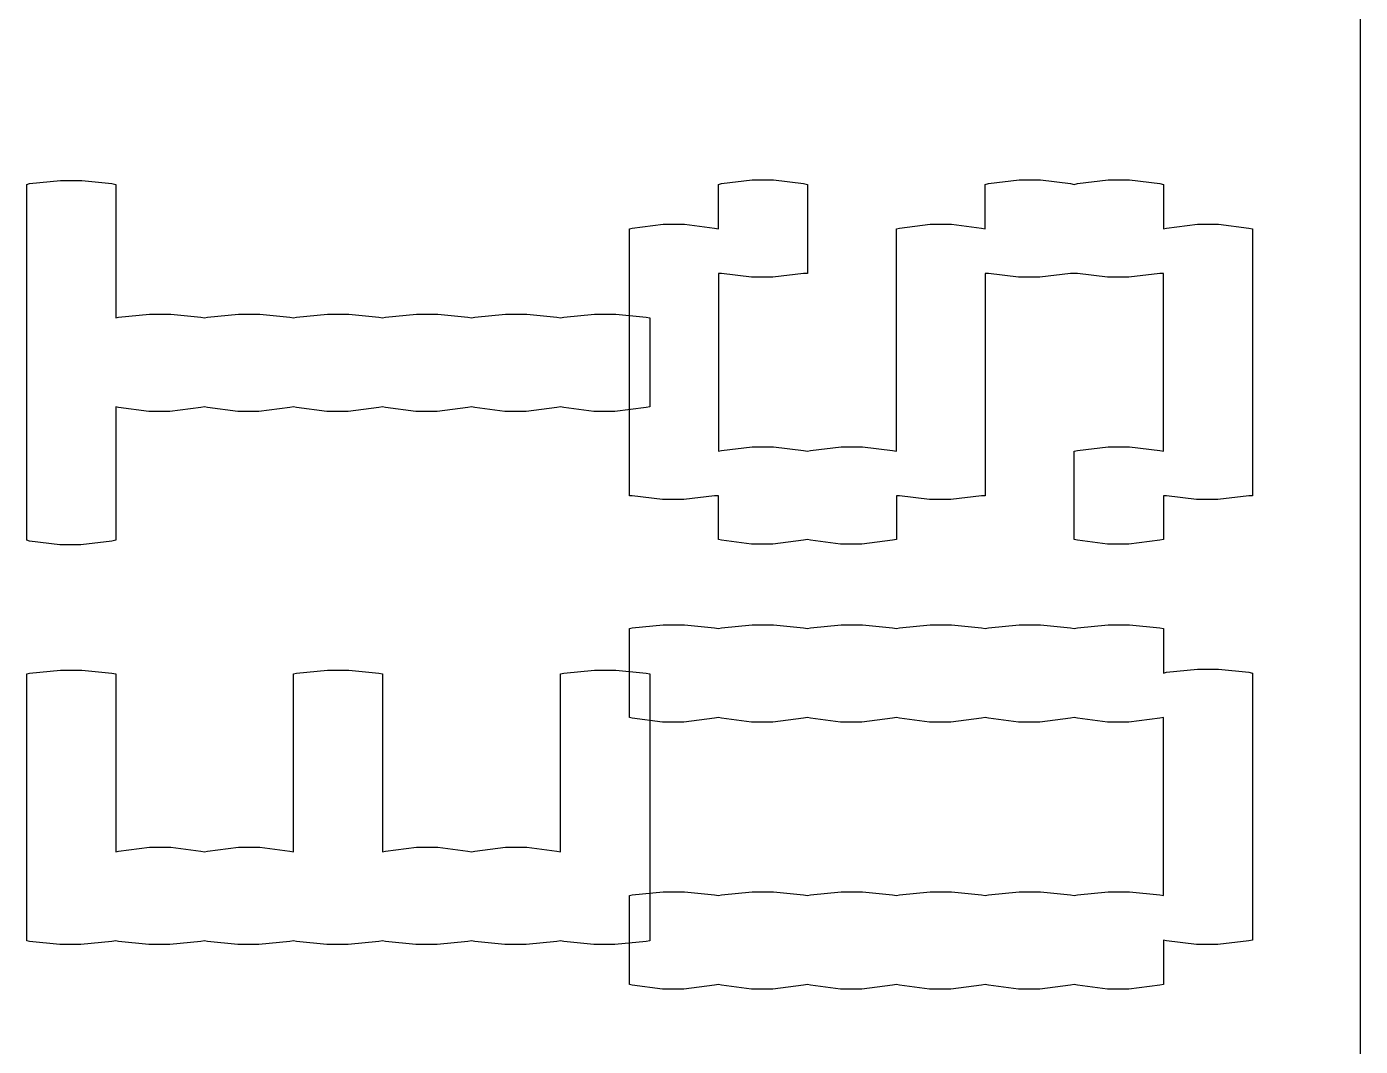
# Model space of a CAD drawing. Extents: x 0 to 132, y 0 to 98.
# Drawn here: x 52.408 to 54.845, y 22.749 to 24.612 of the extents above; entities that cross this region are included whole.
import ezdxf

# ---------------------------------------------------------------- set-up
doc = ezdxf.new("R2010")
doc.units = 0
doc.layers.get('0').update_dxf_attribs({"linetype": 'CONTINUOUS'})

msp = doc.modelspace()

# ---------------------------------------------------------------- linework, layer by layer
at = {"color": 0}
for p, q in [((54.8446, 27.5773), (54.8446, 21.8281)), ((52.4083, 24.3237), (52.4136, 24.3251)), ((52.4083, 23.6733), (52.4083, 24.3237)), ((52.4136, 24.3251), (52.47, 24.3307)), ((52.47, 24.3307), (52.4895, 24.3307)), ((52.4895, 24.3307), (52.5089, 24.3307)), ((52.5089, 24.3307), (52.5639, 24.3251)), ((52.5639, 24.3251), (52.5709, 24.3237)), ((52.5709, 24.3237), (52.5709, 24.0798)), ((53.672, 24.3237), (53.6773, 24.3251)), ((53.672, 24.2425), (53.672, 24.3237)), ((53.6773, 24.3251), (53.7337, 24.332)), ((53.7337, 24.332), (53.7531, 24.332)), ((53.7531, 24.332), (53.7725, 24.332)), ((53.7725, 24.332), (53.8275, 24.3251)), ((53.8275, 24.3251), (53.8346, 24.3237)), ((53.8346, 24.3237), (53.8346, 24.1611)), ((54.1595, 24.3237), (54.1651, 24.3251)), ((54.1595, 24.2425), (54.1595, 24.3237)), ((54.1651, 24.3251), (54.2216, 24.332)), ((54.2216, 24.332), (54.241, 24.332)), ((54.241, 24.332), (54.2604, 24.332)), ((54.2604, 24.332), (54.3154, 24.3251)), ((54.3154, 24.3251), (54.3221, 24.3237)), ((54.3221, 24.3237), (54.3278, 24.3251)), ((54.3278, 24.3251), (54.3842, 24.332)), ((54.3842, 24.332), (54.4036, 24.332)), ((54.4036, 24.332), (54.423, 24.332)), ((54.423, 24.332), (54.4781, 24.3251)), ((54.4781, 24.3251), (54.4848, 24.3237)), ((54.4848, 24.3237), (54.4848, 24.2425)), ((53.5093, 24.2425), (53.5146, 24.2438)), ((53.5093, 23.7546), (53.5093, 24.2425)), ((53.5146, 24.2438), (53.5711, 24.2507)), ((53.5711, 24.2507), (53.5905, 24.2507)), ((53.5905, 24.2507), (53.6099, 24.2507)), ((53.6099, 24.2507), (53.6649, 24.2438)), ((53.6649, 24.2438), (53.672, 24.2425)), ((53.9972, 24.2425), (54.0025, 24.2438)), ((53.9972, 23.8359), (53.9972, 24.2425)), ((54.0025, 24.2438), (54.059, 24.2507)), ((54.059, 24.2507), (54.0784, 24.2507)), ((54.0784, 24.2507), (54.0978, 24.2507)), ((54.0978, 24.2507), (54.1528, 24.2438)), ((54.1528, 24.2438), (54.1595, 24.2425)), ((54.4848, 24.2425), (54.4904, 24.2438)), ((54.4904, 24.2438), (54.5469, 24.2507)), ((54.5469, 24.2507), (54.5663, 24.2507)), ((54.5663, 24.2507), (54.5853, 24.2507)), ((54.5853, 24.2507), (54.6407, 24.2438)), ((54.6407, 24.2438), (54.6474, 24.2425)), ((54.6474, 24.2425), (54.6474, 23.7546)), ((53.6773, 24.1611), (53.672, 24.1611)), ((53.672, 24.1611), (53.672, 23.8359)), ((53.7326, 24.1543), (53.6773, 24.1611)), ((53.7531, 24.1543), (53.7326, 24.1543)), ((53.7711, 24.1543), (53.7531, 24.1543)), ((53.8275, 24.1611), (53.7711, 24.1543)), ((53.8346, 24.1611), (53.8275, 24.1611)), ((54.1651, 24.1611), (54.1595, 24.1611)), ((54.1595, 24.1611), (54.1595, 23.7546)), ((54.2202, 24.1543), (54.1651, 24.1611)), ((54.241, 24.1543), (54.2202, 24.1543)), ((54.259, 24.1543), (54.241, 24.1543)), ((54.3154, 24.1611), (54.259, 24.1543)), ((54.3221, 24.1611), (54.3154, 24.1611)), ((54.3278, 24.1611), (54.3221, 24.1611)), ((54.3828, 24.1543), (54.3278, 24.1611)), ((54.4036, 24.1543), (54.3828, 24.1543)), ((54.4216, 24.1543), (54.4036, 24.1543)), ((54.4781, 24.1611), (54.4216, 24.1543)), ((54.4848, 24.1611), (54.4781, 24.1611)), ((54.4848, 23.8359), (54.4848, 24.1611)), ((52.5709, 24.0798), (52.5762, 24.0812)), ((52.5762, 24.0812), (52.6327, 24.0867)), ((52.6327, 24.0867), (52.6521, 24.0867)), ((52.6521, 24.0867), (52.6715, 24.0867)), ((52.6715, 24.0867), (52.7265, 24.0812)), ((52.7265, 24.0812), (52.7332, 24.0798)), ((52.7332, 24.0798), (52.7389, 24.0812)), ((52.7389, 24.0812), (52.7953, 24.0867)), ((52.7953, 24.0867), (52.8147, 24.0867)), ((52.8147, 24.0867), (52.8341, 24.0867)), ((52.8341, 24.0867), (52.8891, 24.0812)), ((52.8891, 24.0812), (52.8959, 24.0798)), ((52.8959, 24.0798), (52.9015, 24.0812)), ((52.9015, 24.0812), (52.9579, 24.0867)), ((52.9579, 24.0867), (52.9773, 24.0867)), ((52.9773, 24.0867), (52.9967, 24.0867)), ((52.9967, 24.0867), (53.0518, 24.0812)), ((53.0518, 24.0812), (53.0585, 24.0798)), ((53.0585, 24.0798), (53.0641, 24.0812)), ((53.0641, 24.0812), (53.1206, 24.0867)), ((53.1206, 24.0867), (53.14, 24.0867)), ((53.14, 24.0867), (53.1594, 24.0867)), ((53.1594, 24.0867), (53.2144, 24.0812)), ((53.2144, 24.0812), (53.2211, 24.0798)), ((53.2211, 24.0798), (53.2268, 24.0812)), ((53.2268, 24.0812), (53.2832, 24.0867)), ((53.2832, 24.0867), (53.3026, 24.0867)), ((53.3026, 24.0867), (53.3217, 24.0867)), ((53.3217, 24.0867), (53.377, 24.0812)), ((53.377, 24.0812), (53.3837, 24.0798)), ((53.3837, 24.0798), (53.3894, 24.0812)), ((53.3894, 24.0812), (53.4458, 24.0867)), ((53.4458, 24.0867), (53.4652, 24.0867)), ((53.4652, 24.0867), (53.4843, 24.0867)), ((53.4843, 24.0867), (53.5397, 24.0812)), ((53.5397, 24.0812), (53.5464, 24.0798)), ((53.5464, 24.0798), (53.5464, 23.9172)), ((52.5762, 23.9159), (52.5709, 23.9172)), ((52.5709, 23.9172), (52.5709, 23.6733)), ((52.6313, 23.9089), (52.5762, 23.9159)), ((52.6521, 23.9089), (52.6313, 23.9089)), ((52.6701, 23.9089), (52.6521, 23.9089)), ((52.7265, 23.9159), (52.6701, 23.9089)), ((52.7332, 23.9172), (52.7265, 23.9159)), ((52.7389, 23.9159), (52.7332, 23.9172)), ((52.7939, 23.9089), (52.7389, 23.9159)), ((52.8147, 23.9089), (52.7939, 23.9089)), ((52.8327, 23.9089), (52.8147, 23.9089)), ((52.8891, 23.9159), (52.8327, 23.9089)), ((52.8959, 23.9172), (52.8891, 23.9159)), ((52.9015, 23.9159), (52.8959, 23.9172)), ((52.9565, 23.9089), (52.9015, 23.9159)), ((52.9773, 23.9089), (52.9565, 23.9089)), ((52.9953, 23.9089), (52.9773, 23.9089)), ((53.0518, 23.9159), (52.9953, 23.9089)), ((53.0585, 23.9172), (53.0518, 23.9159)), ((53.0641, 23.9159), (53.0585, 23.9172)), ((53.1192, 23.9089), (53.0641, 23.9159)), ((53.14, 23.9089), (53.1192, 23.9089)), ((53.158, 23.9089), (53.14, 23.9089)), ((53.2144, 23.9159), (53.158, 23.9089)), ((53.2211, 23.9172), (53.2144, 23.9159)), ((53.2268, 23.9159), (53.2211, 23.9172)), ((53.2818, 23.9089), (53.2268, 23.9159)), ((53.3026, 23.9089), (53.2818, 23.9089)), ((53.3206, 23.9089), (53.3026, 23.9089)), ((53.377, 23.9159), (53.3206, 23.9089)), ((53.3837, 23.9172), (53.377, 23.9159)), ((53.3894, 23.9159), (53.3837, 23.9172)), ((53.4444, 23.9089), (53.3894, 23.9159)), ((53.4652, 23.9089), (53.4444, 23.9089)), ((53.4829, 23.9089), (53.4652, 23.9089)), ((53.5397, 23.9159), (53.4829, 23.9089)), ((53.5464, 23.9172), (53.5397, 23.9159)), ((53.672, 23.8359), (53.6773, 23.8373)), ((53.6773, 23.8373), (53.7337, 23.8442)), ((53.7337, 23.8442), (53.7531, 23.8442)), ((53.7531, 23.8442), (53.7725, 23.8442)), ((53.7725, 23.8442), (53.8275, 23.8373)), ((53.8275, 23.8373), (53.8346, 23.8359)), ((53.8346, 23.8359), (53.8399, 23.8373)), ((53.8399, 23.8373), (53.8963, 23.8442)), ((53.8963, 23.8442), (53.9157, 23.8442)), ((53.9157, 23.8442), (53.9351, 23.8442)), ((53.9351, 23.8442), (53.9902, 23.8373)), ((53.9902, 23.8373), (53.9972, 23.8359)), ((54.3221, 23.8359), (54.3278, 23.8373)), ((54.3221, 23.6747), (54.3221, 23.8359)), ((54.3278, 23.8373), (54.3842, 23.8442)), ((54.3842, 23.8442), (54.4036, 23.8442)), ((54.4036, 23.8442), (54.423, 23.8442)), ((54.423, 23.8442), (54.4781, 23.8373)), ((54.4781, 23.8373), (54.4848, 23.8359)), ((53.5146, 23.7546), (53.5093, 23.7546)), ((53.57, 23.7477), (53.5146, 23.7546)), ((53.6649, 23.7546), (53.6085, 23.7477)), ((53.672, 23.7546), (53.6649, 23.7546)), ((53.672, 23.6747), (53.672, 23.7546)), ((54.0025, 23.7546), (53.9972, 23.7546)), ((53.9972, 23.7546), (53.9972, 23.6747)), ((54.0575, 23.7477), (54.0025, 23.7546)), ((54.1528, 23.7546), (54.0964, 23.7477)), ((54.1595, 23.7546), (54.1528, 23.7546)), ((54.4904, 23.7546), (54.4848, 23.7546)), ((54.4848, 23.7546), (54.4848, 23.6747)), ((54.5454, 23.7477), (54.4904, 23.7546)), ((54.6407, 23.7546), (54.5842, 23.7477)), ((54.6474, 23.7546), (54.6407, 23.7546)), ((53.5905, 23.7477), (53.57, 23.7477)), ((53.6085, 23.7477), (53.5905, 23.7477)), ((54.0784, 23.7477), (54.0575, 23.7477)), ((54.0964, 23.7477), (54.0784, 23.7477)), ((54.5663, 23.7477), (54.5454, 23.7477)), ((54.5842, 23.7477), (54.5663, 23.7477)), ((52.4136, 23.672), (52.4083, 23.6733)), ((52.4686, 23.665), (52.4136, 23.672)), ((52.4895, 23.665), (52.4686, 23.665)), ((52.5074, 23.665), (52.4895, 23.665)), ((52.5639, 23.672), (52.5074, 23.665)), ((52.5709, 23.6733), (52.5639, 23.672)), ((53.6773, 23.6733), (53.672, 23.6747)), ((53.7326, 23.6664), (53.6773, 23.6733)), ((53.7531, 23.6664), (53.7326, 23.6664)), ((53.7711, 23.6664), (53.7531, 23.6664)), ((53.8275, 23.6733), (53.7711, 23.6664)), ((53.8346, 23.6747), (53.8275, 23.6733)), ((53.8399, 23.6733), (53.8346, 23.6747)), ((53.8949, 23.6664), (53.8399, 23.6733)), ((53.9157, 23.6664), (53.8949, 23.6664)), ((53.9337, 23.6664), (53.9157, 23.6664)), ((53.9902, 23.6733), (53.9337, 23.6664)), ((53.9972, 23.6747), (53.9902, 23.6733)), ((54.3278, 23.6733), (54.3221, 23.6747)), ((54.3828, 23.6664), (54.3278, 23.6733)), ((54.4036, 23.6664), (54.3828, 23.6664)), ((54.4216, 23.6664), (54.4036, 23.6664)), ((54.4781, 23.6733), (54.4216, 23.6664)), ((54.4848, 23.6747), (54.4781, 23.6733)), ((53.5093, 23.5121), (53.5146, 23.5134)), ((53.5093, 23.3495), (53.5093, 23.5121)), ((53.5146, 23.5134), (53.5711, 23.519)), ((53.5711, 23.519), (53.5905, 23.519)), ((53.5905, 23.519), (53.6099, 23.519)), ((53.6099, 23.519), (53.6649, 23.5134)), ((53.6649, 23.5134), (53.672, 23.5121)), ((53.672, 23.5121), (53.6773, 23.5134)), ((53.6773, 23.5134), (53.7337, 23.519)), ((53.7337, 23.519), (53.7531, 23.519)), ((53.7531, 23.519), (53.7725, 23.519)), ((53.7725, 23.519), (53.8275, 23.5134)), ((53.8275, 23.5134), (53.8346, 23.5121)), ((53.8346, 23.5121), (53.8399, 23.5134)), ((53.8399, 23.5134), (53.8963, 23.519)), ((53.8963, 23.519), (53.9157, 23.519)), ((53.9157, 23.519), (53.9351, 23.519)), ((53.9351, 23.519), (53.9902, 23.5134)), ((53.9902, 23.5134), (53.9972, 23.5121)), ((53.9972, 23.5121), (54.0025, 23.5134)), ((54.0025, 23.5134), (54.059, 23.519)), ((54.059, 23.519), (54.0784, 23.519)), ((54.0784, 23.519), (54.0978, 23.519)), ((54.0978, 23.519), (54.1528, 23.5134)), ((54.1528, 23.5134), (54.1595, 23.5121)), ((54.1595, 23.5121), (54.1651, 23.5134)), ((54.1651, 23.5134), (54.2216, 23.519)), ((54.2216, 23.519), (54.241, 23.519)), ((54.241, 23.519), (54.2604, 23.519)), ((54.2604, 23.519), (54.3154, 23.5134)), ((54.3154, 23.5134), (54.3221, 23.5121)), ((54.3221, 23.5121), (54.3278, 23.5134)), ((54.3278, 23.5134), (54.3842, 23.519)), ((54.3842, 23.519), (54.4036, 23.519)), ((54.4036, 23.519), (54.423, 23.519)), ((54.423, 23.519), (54.4781, 23.5134)), ((54.4781, 23.5134), (54.4848, 23.5121)), ((54.4848, 23.5121), (54.4848, 23.4308)), ((54.4904, 23.4322), (54.5469, 23.4377)), ((54.5469, 23.4377), (54.5663, 23.4377)), ((54.5663, 23.4377), (54.5853, 23.4377)), ((54.5853, 23.4377), (54.6407, 23.4322)), ((52.4083, 23.4294), (52.4136, 23.4308)), ((52.4083, 22.9416), (52.4083, 23.4294)), ((52.4136, 23.4308), (52.47, 23.4363)), ((52.47, 23.4363), (52.4895, 23.4363)), ((52.4895, 23.4363), (52.5089, 23.4363)), ((52.5089, 23.4363), (52.5639, 23.4308)), ((52.5639, 23.4308), (52.5709, 23.4294)), ((52.5709, 23.4294), (52.5709, 23.1042)), ((52.8959, 23.4294), (52.9015, 23.4308)), ((52.8959, 23.1042), (52.8959, 23.4294)), ((52.9015, 23.4308), (52.9579, 23.4363)), ((52.9579, 23.4363), (52.9773, 23.4363)), ((52.9773, 23.4363), (52.9967, 23.4363)), ((52.9967, 23.4363), (53.0518, 23.4308)), ((53.0518, 23.4308), (53.0585, 23.4294)), ((53.0585, 23.4294), (53.0585, 23.1042)), ((53.3837, 23.4294), (53.3894, 23.4308)), ((53.3837, 23.1042), (53.3837, 23.4294)), ((53.3894, 23.4308), (53.4458, 23.4363)), ((53.4458, 23.4363), (53.4652, 23.4363)), ((53.4652, 23.4363), (53.4843, 23.4363)), ((53.4843, 23.4363), (53.5397, 23.4308)), ((53.5397, 23.4308), (53.5464, 23.4294)), ((53.5464, 23.4294), (53.5464, 22.9416)), ((54.4848, 23.4308), (54.4904, 23.4322)), ((54.6407, 23.4322), (54.6474, 23.4308)), ((54.6474, 23.4308), (54.6474, 22.943)), ((53.5146, 23.3481), (53.5093, 23.3495)), ((53.57, 23.3412), (53.5146, 23.3481)), ((53.5905, 23.3412), (53.57, 23.3412)), ((53.6085, 23.3412), (53.5905, 23.3412)), ((53.6649, 23.3481), (53.6085, 23.3412)), ((53.672, 23.3495), (53.6649, 23.3481)), ((53.6773, 23.3481), (53.672, 23.3495)), ((53.7326, 23.3412), (53.6773, 23.3481)), ((53.7531, 23.3412), (53.7326, 23.3412)), ((53.7711, 23.3412), (53.7531, 23.3412)), ((53.8275, 23.3481), (53.7711, 23.3412)), ((53.8346, 23.3495), (53.8275, 23.3481)), ((53.8399, 23.3481), (53.8346, 23.3495)), ((53.8949, 23.3412), (53.8399, 23.3481)), ((53.9157, 23.3412), (53.8949, 23.3412)), ((53.9337, 23.3412), (53.9157, 23.3412)), ((53.9902, 23.3481), (53.9337, 23.3412)), ((53.9972, 23.3495), (53.9902, 23.3481)), ((54.0025, 23.3481), (53.9972, 23.3495)), ((54.0575, 23.3412), (54.0025, 23.3481)), ((54.0784, 23.3412), (54.0575, 23.3412)), ((54.0964, 23.3412), (54.0784, 23.3412)), ((54.1528, 23.3481), (54.0964, 23.3412)), ((54.1595, 23.3495), (54.1528, 23.3481)), ((54.1651, 23.3481), (54.1595, 23.3495)), ((54.2202, 23.3412), (54.1651, 23.3481)), ((54.241, 23.3412), (54.2202, 23.3412)), ((54.259, 23.3412), (54.241, 23.3412)), ((54.3154, 23.3481), (54.259, 23.3412)), ((54.3221, 23.3495), (54.3154, 23.3481)), ((54.3278, 23.3481), (54.3221, 23.3495)), ((54.3828, 23.3412), (54.3278, 23.3481)), ((54.4036, 23.3412), (54.3828, 23.3412)), ((54.4216, 23.3412), (54.4036, 23.3412)), ((54.4781, 23.3481), (54.4216, 23.3412)), ((54.4848, 23.3495), (54.4781, 23.3481)), ((54.4848, 23.0243), (54.4848, 23.3495)), ((52.5709, 23.1042), (52.5762, 23.1056)), ((52.5762, 23.1056), (52.6327, 23.1124)), ((52.6327, 23.1124), (52.6521, 23.1124)), ((52.6521, 23.1124), (52.6715, 23.1124)), ((52.6715, 23.1124), (52.7265, 23.1056)), ((52.7265, 23.1056), (52.7332, 23.1042)), ((52.7332, 23.1042), (52.7389, 23.1056)), ((52.7389, 23.1056), (52.7953, 23.1124)), ((52.7953, 23.1124), (52.8147, 23.1124)), ((52.8147, 23.1124), (52.8341, 23.1124)), ((52.8341, 23.1124), (52.8891, 23.1056)), ((52.8891, 23.1056), (52.8959, 23.1042)), ((53.0585, 23.1042), (53.0641, 23.1056)), ((53.0641, 23.1056), (53.1206, 23.1124)), ((53.1206, 23.1124), (53.14, 23.1124)), ((53.14, 23.1124), (53.1594, 23.1124)), ((53.1594, 23.1124), (53.2144, 23.1056)), ((53.2144, 23.1056), (53.2211, 23.1042)), ((53.2211, 23.1042), (53.2268, 23.1056)), ((53.2268, 23.1056), (53.2832, 23.1124)), ((53.2832, 23.1124), (53.3026, 23.1124)), ((53.3026, 23.1124), (53.3217, 23.1124)), ((53.3217, 23.1124), (53.377, 23.1056)), ((53.377, 23.1056), (53.3837, 23.1042)), ((53.5093, 23.0243), (53.5146, 23.0256)), ((53.5093, 22.8617), (53.5093, 23.0243)), ((53.5146, 23.0256), (53.5711, 23.0312)), ((53.5711, 23.0312), (53.5905, 23.0312)), ((53.5905, 23.0312), (53.6099, 23.0312)), ((53.6099, 23.0312), (53.6649, 23.0256)), ((53.6649, 23.0256), (53.672, 23.0243)), ((53.672, 23.0243), (53.6773, 23.0256)), ((53.6773, 23.0256), (53.7337, 23.0312)), ((53.7337, 23.0312), (53.7531, 23.0312)), ((53.7531, 23.0312), (53.7725, 23.0312)), ((53.7725, 23.0312), (53.8275, 23.0256)), ((53.8275, 23.0256), (53.8346, 23.0243)), ((53.8346, 23.0243), (53.8399, 23.0256)), ((53.8399, 23.0256), (53.8963, 23.0312)), ((53.8963, 23.0312), (53.9157, 23.0312)), ((53.9157, 23.0312), (53.9351, 23.0312)), ((53.9351, 23.0312), (53.9902, 23.0256)), ((53.9902, 23.0256), (53.9972, 23.0243)), ((53.9972, 23.0243), (54.0025, 23.0256)), ((54.0025, 23.0256), (54.059, 23.0312)), ((54.059, 23.0312), (54.0784, 23.0312)), ((54.0784, 23.0312), (54.0978, 23.0312)), ((54.0978, 23.0312), (54.1528, 23.0256)), ((54.1528, 23.0256), (54.1595, 23.0243)), ((54.1595, 23.0243), (54.1651, 23.0256)), ((54.1651, 23.0256), (54.2216, 23.0312)), ((54.2216, 23.0312), (54.241, 23.0312)), ((54.241, 23.0312), (54.2604, 23.0312)), ((54.2604, 23.0312), (54.3154, 23.0256)), ((54.3154, 23.0256), (54.3221, 23.0243)), ((54.3221, 23.0243), (54.3278, 23.0256)), ((54.3278, 23.0256), (54.3842, 23.0312)), ((54.3842, 23.0312), (54.4036, 23.0312)), ((54.4036, 23.0312), (54.423, 23.0312)), ((54.423, 23.0312), (54.4781, 23.0256)), ((54.4781, 23.0256), (54.4848, 23.0243)), ((52.4136, 22.9402), (52.4083, 22.9416)), ((52.4686, 22.9347), (52.4136, 22.9402)), ((52.4895, 22.9347), (52.4686, 22.9347)), ((52.5074, 22.9347), (52.4895, 22.9347)), ((52.5639, 22.9402), (52.5074, 22.9347)), ((52.5709, 22.9416), (52.5639, 22.9402)), ((52.5762, 22.9402), (52.5709, 22.9416)), ((52.6313, 22.9347), (52.5762, 22.9402)), ((52.6521, 22.9347), (52.6313, 22.9347)), ((52.6701, 22.9347), (52.6521, 22.9347)), ((52.7265, 22.9402), (52.6701, 22.9347)), ((52.7332, 22.9416), (52.7265, 22.9402)), ((52.7389, 22.9402), (52.7332, 22.9416)), ((52.7939, 22.9347), (52.7389, 22.9402)), ((52.8147, 22.9347), (52.7939, 22.9347)), ((52.8327, 22.9347), (52.8147, 22.9347)), ((52.8891, 22.9402), (52.8327, 22.9347)), ((52.8959, 22.9416), (52.8891, 22.9402)), ((52.9015, 22.9402), (52.8959, 22.9416)), ((52.9565, 22.9347), (52.9015, 22.9402)), ((52.9773, 22.9347), (52.9565, 22.9347)), ((52.9953, 22.9347), (52.9773, 22.9347)), ((53.0518, 22.9402), (52.9953, 22.9347)), ((53.0585, 22.9416), (53.0518, 22.9402)), ((53.0641, 22.9402), (53.0585, 22.9416)), ((53.1192, 22.9347), (53.0641, 22.9402)), ((53.14, 22.9347), (53.1192, 22.9347)), ((53.158, 22.9347), (53.14, 22.9347)), ((53.2144, 22.9402), (53.158, 22.9347)), ((53.2211, 22.9416), (53.2144, 22.9402)), ((53.2268, 22.9402), (53.2211, 22.9416)), ((53.2818, 22.9347), (53.2268, 22.9402)), ((53.3026, 22.9347), (53.2818, 22.9347)), ((53.3206, 22.9347), (53.3026, 22.9347)), ((53.377, 22.9402), (53.3206, 22.9347)), ((53.3837, 22.9416), (53.377, 22.9402)), ((53.3894, 22.9402), (53.3837, 22.9416)), ((53.4444, 22.9347), (53.3894, 22.9402)), ((53.4652, 22.9347), (53.4444, 22.9347)), ((53.4829, 22.9347), (53.4652, 22.9347)), ((53.5397, 22.9402), (53.4829, 22.9347)), ((53.5464, 22.9416), (53.5397, 22.9402)), ((54.4904, 22.9416), (54.4848, 22.943)), ((54.4848, 22.943), (54.4848, 22.8617)), ((54.5454, 22.9347), (54.4904, 22.9416)), ((54.5663, 22.9347), (54.5454, 22.9347)), ((54.5842, 22.9347), (54.5663, 22.9347)), ((54.6407, 22.9416), (54.5842, 22.9347)), ((54.6474, 22.943), (54.6407, 22.9416)), ((53.5146, 22.8603), (53.5093, 22.8617)), ((53.57, 22.8534), (53.5146, 22.8603)), ((53.5905, 22.8534), (53.57, 22.8534)), ((53.6085, 22.8534), (53.5905, 22.8534)), ((53.6649, 22.8603), (53.6085, 22.8534)), ((53.672, 22.8617), (53.6649, 22.8603)), ((53.6773, 22.8603), (53.672, 22.8617)), ((53.7326, 22.8534), (53.6773, 22.8603)), ((53.7531, 22.8534), (53.7326, 22.8534)), ((53.7711, 22.8534), (53.7531, 22.8534)), ((53.8275, 22.8603), (53.7711, 22.8534)), ((53.8346, 22.8617), (53.8275, 22.8603)), ((53.8399, 22.8603), (53.8346, 22.8617)), ((53.8949, 22.8534), (53.8399, 22.8603)), ((53.9157, 22.8534), (53.8949, 22.8534)), ((53.9337, 22.8534), (53.9157, 22.8534)), ((53.9902, 22.8603), (53.9337, 22.8534)), ((53.9972, 22.8617), (53.9902, 22.8603)), ((54.0025, 22.8603), (53.9972, 22.8617)), ((54.0575, 22.8534), (54.0025, 22.8603)), ((54.0784, 22.8534), (54.0575, 22.8534)), ((54.0964, 22.8534), (54.0784, 22.8534)), ((54.1528, 22.8603), (54.0964, 22.8534)), ((54.1595, 22.8617), (54.1528, 22.8603)), ((54.1651, 22.8603), (54.1595, 22.8617)), ((54.2202, 22.8534), (54.1651, 22.8603)), ((54.241, 22.8534), (54.2202, 22.8534)), ((54.259, 22.8534), (54.241, 22.8534)), ((54.3154, 22.8603), (54.259, 22.8534)), ((54.3221, 22.8617), (54.3154, 22.8603)), ((54.3278, 22.8603), (54.3221, 22.8617)), ((54.3828, 22.8534), (54.3278, 22.8603)), ((54.4036, 22.8534), (54.3828, 22.8534)), ((54.4216, 22.8534), (54.4036, 22.8534)), ((54.4781, 22.8603), (54.4216, 22.8534)), ((54.4848, 22.8617), (54.4781, 22.8603))]:
    msp.add_line(p, q, dxfattribs=at)

doc.saveas('drawing.dxf')
